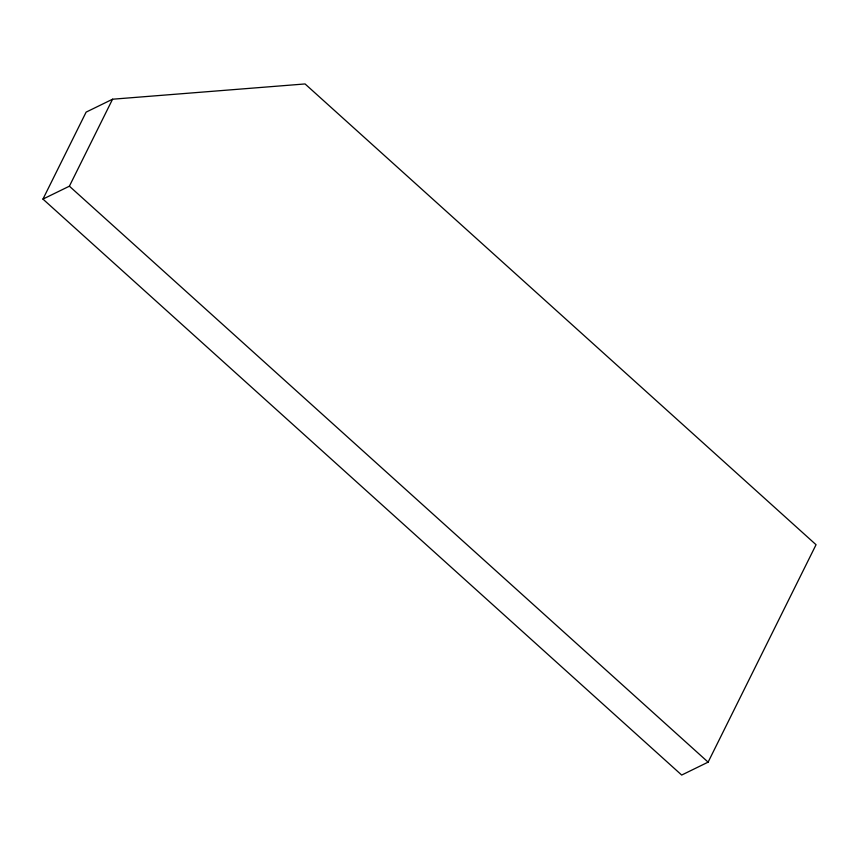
<?xml version="1.0" encoding="UTF-8"?>
<svg xmlns="http://www.w3.org/2000/svg" width="859" height="859" viewBox="0 0 859 859"><rect width="100%" height="100%" fill="white"/><g stroke="black" fill="none" stroke-linecap="round" stroke-linejoin="round"><path stroke-width="1.29" d="M42.95 199.095L86.125 112.121L112.561 99.215L305.063 83.946L816.05 544.713L708.117 762.148L681.681 775.054L42.95 199.095L69.386 186.188L112.561 99.215M69.386 186.188L708.117 762.148"/></g></svg>
